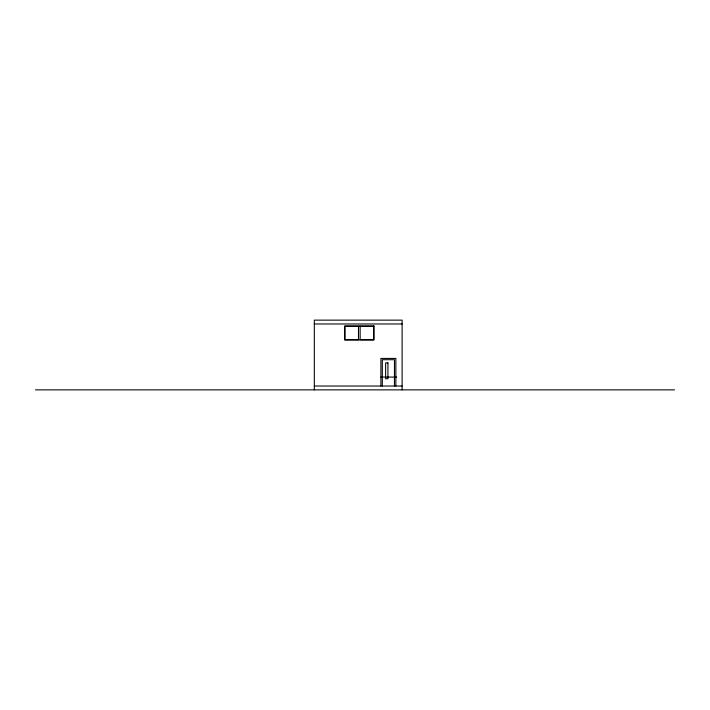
<?xml version="1.0" encoding="UTF-8"?>
<svg xmlns="http://www.w3.org/2000/svg" width="710" height="710" viewBox="0 0 710 710"><rect width="100%" height="100%" fill="white"/><g stroke="black" fill="none" stroke-linecap="round" stroke-linejoin="round"><path stroke-width="1.06" d="M314.326 323.973L402.117 323.973M380.906 377.081L396.624 377.081M314.326 386.027L402.117 386.027M35.5 389.861L674.5 389.861M402.117 389.861L402.117 320.139L314.326 320.139L314.326 389.861M395.861 386.027L395.861 358.426L380.906 358.426L380.906 386.027M394.449 386.027L394.449 359.704L382.308 359.704L382.308 386.027M360.139 326.351L360.139 339.637L373.62 339.637L373.62 326.351L344.998 326.351L344.998 339.637L358.479 339.637L358.479 326.351M374.001 325.961L344.607 325.961L344.607 340.019L374.001 340.019L374.001 325.961M387.935 362.899L385.636 362.899L385.636 378.749L387.935 378.749L387.935 362.899"/></g></svg>
